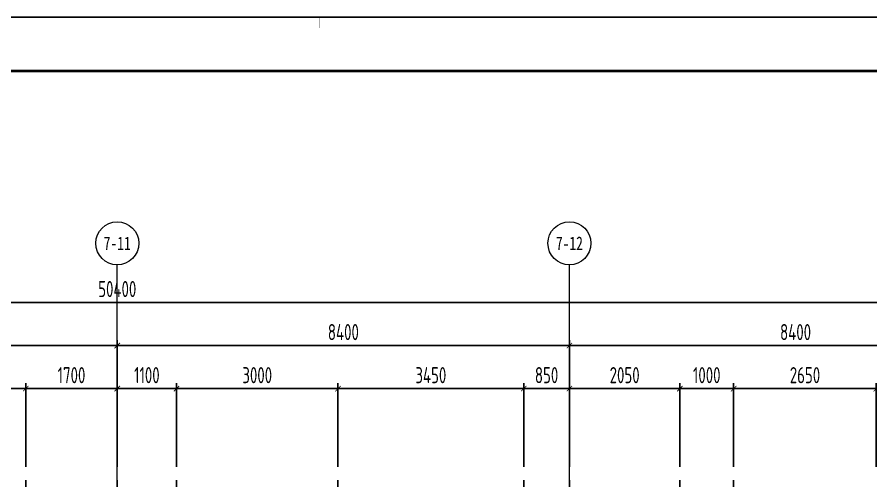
# Model space of a CAD drawing. Header units: millimetres. Extents: x -202076 to 1082610, y -439651 to 179350.
# Drawn here: x 453092 to 468953, y 67704 to 76322 of the extents above; entities that cross this region are included whole.
import ezdxf
from ezdxf.enums import TextEntityAlignment as Align

# ---------------------------------------------------------------- set-up
doc = ezdxf.new("R2010")
doc.units = ezdxf.units.MM
doc.header["$LTSCALE"] = 1000
doc.linetypes.add('DOTE', pattern=[2.42, 2, -0.2, 0.02, -0.2])
for name, color, linetype in [('02-TEXT_轴号', 7, 'Continuous'), ('A_AXIS-轴线', 36, 'DOTE'), ('AXIS_TEXT', 7, 'Continuous')]:
    doc.layers.add(name, color=color, linetype=linetype)
doc.layers.add('DIM', color=3, linetype='Continuous', lineweight=0)
doc.styles.add('_TCH_AXIS', font='STXIHEI.TTF', dxfattribs={"width": 0.75})
doc.styles.add('COMPLEX', font='COMPLEX')
doc.styles.add('TSSD_Dimension', font='tssdeng.shx', dxfattribs={"width": 0.7, "bigfont": 'hztxt.shx'})
doc.dimstyles.new('TSSD_100_100', dxfattribs={"dimtxt": 300, "dimasz": 100, "dimexe": 100, "dimexo": 250, "dimgap": 100, "dimtad": 1, "dimdec": 0, "dimzin": 0, "dimdsep": 46, "dimtxsty": 'TSSD_Dimension', "dimblk": 'ARCHTICK', "dimcen": 0, "dimdle": 100, "dimclrt": 7, "dimadec": 0, "dimazin": 0, "dimtfac": 1, "dimtdec": 0, "dimtix": 1, "dimtmove": 2, "dimatfit": 3, "dimfxl": 1, "dimtolj": 1, "dimtzin": 0, "dimarcsym": 0})

# ---------------------------------------------------------------- blocks, each defined once
blk = doc.blocks.new('_AXISO')
blk.add_circle((0, 0), 0.5)
at = {"layer": 'AXIS_TEXT', "style": 'COMPLEX', "width": 1.041667}
blk.add_attdef('A', text='', height=0.56, dxfattribs=at).set_placement((-0.25, -0.28), (0.25, -0.28), align=Align.FIT)
blk = doc.blocks.new('_ARCHTICK')
at = {"color": 0, "linetype": 'ByBlock', "const_width": 0.15}
blk.add_lwpolyline([(-0.5, -0.5), (0.5, 0.5)], dxfattribs=at)
blk = doc.blocks.new('*D2237')
at = {"layer": 'Defpoints', "color": 0, "transparency": 16777216}
for p in [(454953, 70219), (446553, 67719), (454953, 67719)]:
    blk.add_point(p, dxfattribs=at)
at = {"layer": 'DIM', "color": 0, "lineweight": -2, "transparency": 16777216}
for p, q in [((446553, 67969), (446553, 70319)), ((454953, 67969), (454953, 70319)), ((446453, 70219), (455053, 70219))]:
    blk.add_line(p, q, dxfattribs=at)
at = {"layer": 'DIM', "color": 0, "lineweight": -2, "transparency": 16777216, "xscale": 100, "yscale": 100, "zscale": 100, "rotation": 180}
blk.add_blockref('_ARCHTICK', (446553, 70219), dxfattribs=at)
at = {"layer": 'DIM', "color": 0, "lineweight": -2, "transparency": 16777216, "xscale": 100, "yscale": 100, "zscale": 100}
blk.add_blockref('_ARCHTICK', (454953, 70219), dxfattribs=at)
at = {"layer": 'DIM', "color": 7, "transparency": 16777216, "insert": (450753, 70469), "char_height": 300, "attachment_point": 5, "style": 'TSSD_Dimension'}
blk.add_mtext('\\A1;8400', dxfattribs=at)
blk = doc.blocks.new('*D2238')
at = {"layer": 'Defpoints', "color": 0, "transparency": 16777216}
for p in [(463353, 70219), (454953, 67719), (463353, 67719)]:
    blk.add_point(p, dxfattribs=at)
at = {"layer": 'DIM', "color": 0, "lineweight": -2, "transparency": 16777216}
for p, q in [((454953, 67969), (454953, 70319)), ((463353, 67969), (463353, 70319)), ((454853, 70219), (463453, 70219))]:
    blk.add_line(p, q, dxfattribs=at)
at = {"layer": 'DIM', "color": 0, "lineweight": -2, "transparency": 16777216, "xscale": 100, "yscale": 100, "zscale": 100, "rotation": 180}
blk.add_blockref('_ARCHTICK', (454953, 70219), dxfattribs=at)
at = {"layer": 'DIM', "color": 0, "lineweight": -2, "transparency": 16777216, "xscale": 100, "yscale": 100, "zscale": 100}
blk.add_blockref('_ARCHTICK', (463353, 70219), dxfattribs=at)
at = {"layer": 'DIM', "color": 7, "transparency": 16777216, "insert": (459153, 70469), "char_height": 300, "attachment_point": 5, "style": 'TSSD_Dimension'}
blk.add_mtext('\\A1;8400', dxfattribs=at)
blk = doc.blocks.new('*D2239')
at = {"layer": 'Defpoints', "color": 0, "transparency": 16777216}
for p in [(471753, 70219), (463353, 67719), (471753, 67719)]:
    blk.add_point(p, dxfattribs=at)
at = {"layer": 'DIM', "color": 0, "lineweight": -2, "transparency": 16777216}
for p, q in [((463353, 67969), (463353, 70319)), ((471753, 67969), (471753, 70319)), ((463253, 70219), (471853, 70219))]:
    blk.add_line(p, q, dxfattribs=at)
at = {"layer": 'DIM', "color": 0, "lineweight": -2, "transparency": 16777216, "xscale": 100, "yscale": 100, "zscale": 100, "rotation": 180}
blk.add_blockref('_ARCHTICK', (463353, 70219), dxfattribs=at)
at = {"layer": 'DIM', "color": 0, "lineweight": -2, "transparency": 16777216, "xscale": 100, "yscale": 100, "zscale": 100}
blk.add_blockref('_ARCHTICK', (471753, 70219), dxfattribs=at)
at = {"layer": 'DIM', "color": 7, "transparency": 16777216, "insert": (467553, 70469), "char_height": 300, "attachment_point": 5, "style": 'TSSD_Dimension'}
blk.add_mtext('\\A1;8400', dxfattribs=at)
blk = doc.blocks.new('*D2241')
at = {"layer": 'Defpoints', "color": 0, "transparency": 16777216}
for p in [(429753, 71019), (429753, 67719), (480153, 67719)]:
    blk.add_point(p, dxfattribs=at)
at = {"layer": 'DIM', "color": 0, "lineweight": -2, "transparency": 16777216}
for p, q in [((429753, 67969), (429753, 71119)), ((480153, 67969), (480153, 71119)), ((480253, 71019), (429653, 71019))]:
    blk.add_line(p, q, dxfattribs=at)
at = {"layer": 'DIM', "color": 0, "lineweight": -2, "transparency": 16777216, "xscale": 100, "yscale": 100, "zscale": 100, "rotation": 180}
blk.add_blockref('_ARCHTICK', (429753, 71019), dxfattribs=at)
at = {"layer": 'DIM', "color": 0, "lineweight": -2, "transparency": 16777216, "xscale": 100, "yscale": 100, "zscale": 100}
blk.add_blockref('_ARCHTICK', (480153, 71019), dxfattribs=at)
at = {"layer": 'DIM', "color": 7, "transparency": 16777216, "insert": (454953, 71269), "char_height": 300, "attachment_point": 5, "style": 'TSSD_Dimension'}
blk.add_mtext('\\A1;50400', dxfattribs=at)
blk = doc.blocks.new('*D2257')
at = {"layer": 'Defpoints', "color": 0, "transparency": 16777216}
for p in [(453253, 69419), (449903, 67719), (453253, 67719)]:
    blk.add_point(p, dxfattribs=at)
at = {"layer": 'DIM', "color": 0, "lineweight": -2, "transparency": 16777216}
for p, q in [((449903, 67969), (449903, 69519)), ((453253, 67969), (453253, 69519)), ((449803, 69419), (453353, 69419))]:
    blk.add_line(p, q, dxfattribs=at)
at = {"layer": 'DIM', "color": 0, "lineweight": -2, "transparency": 16777216, "xscale": 100, "yscale": 100, "zscale": 100, "rotation": 180}
blk.add_blockref('_ARCHTICK', (449903, 69419), dxfattribs=at)
at = {"layer": 'DIM', "color": 0, "lineweight": -2, "transparency": 16777216, "xscale": 100, "yscale": 100, "zscale": 100}
blk.add_blockref('_ARCHTICK', (453253, 69419), dxfattribs=at)
at = {"layer": 'DIM', "color": 7, "transparency": 16777216, "insert": (451578, 69669), "char_height": 300, "attachment_point": 5, "style": 'TSSD_Dimension'}
blk.add_mtext('\\A1;3350', dxfattribs=at)
blk = doc.blocks.new('*D2258')
at = {"layer": 'Defpoints', "color": 0, "transparency": 16777216}
for p in [(454953, 69419), (453253, 67719), (454953, 67719)]:
    blk.add_point(p, dxfattribs=at)
at = {"layer": 'DIM', "color": 0, "lineweight": -2, "transparency": 16777216}
for p, q in [((453253, 67969), (453253, 69519)), ((454953, 67969), (454953, 69519)), ((453153, 69419), (455053, 69419))]:
    blk.add_line(p, q, dxfattribs=at)
at = {"layer": 'DIM', "color": 0, "lineweight": -2, "transparency": 16777216, "xscale": 100, "yscale": 100, "zscale": 100, "rotation": 180}
blk.add_blockref('_ARCHTICK', (453253, 69419), dxfattribs=at)
at = {"layer": 'DIM', "color": 0, "lineweight": -2, "transparency": 16777216, "xscale": 100, "yscale": 100, "zscale": 100}
blk.add_blockref('_ARCHTICK', (454953, 69419), dxfattribs=at)
at = {"layer": 'DIM', "color": 7, "transparency": 16777216, "insert": (454103, 69669), "char_height": 300, "attachment_point": 5, "style": 'TSSD_Dimension'}
blk.add_mtext('\\A1;1700', dxfattribs=at)
blk = doc.blocks.new('*D2259')
at = {"layer": 'Defpoints', "color": 0, "transparency": 16777216}
for p in [(456053, 69419), (454953, 67719), (456053, 67719)]:
    blk.add_point(p, dxfattribs=at)
at = {"layer": 'DIM', "color": 0, "lineweight": -2, "transparency": 16777216}
for p, q in [((454953, 67969), (454953, 69519)), ((456053, 67969), (456053, 69519)), ((454853, 69419), (456153, 69419))]:
    blk.add_line(p, q, dxfattribs=at)
at = {"layer": 'DIM', "color": 0, "lineweight": -2, "transparency": 16777216, "xscale": 100, "yscale": 100, "zscale": 100, "rotation": 180}
blk.add_blockref('_ARCHTICK', (454953, 69419), dxfattribs=at)
at = {"layer": 'DIM', "color": 0, "lineweight": -2, "transparency": 16777216, "xscale": 100, "yscale": 100, "zscale": 100}
blk.add_blockref('_ARCHTICK', (456053, 69419), dxfattribs=at)
at = {"layer": 'DIM', "color": 7, "transparency": 16777216, "insert": (455503, 69669), "char_height": 300, "attachment_point": 5, "style": 'TSSD_Dimension'}
blk.add_mtext('\\A1;1100', dxfattribs=at)
blk = doc.blocks.new('*D2260')
at = {"layer": 'Defpoints', "color": 0, "transparency": 16777216}
for p in [(463353, 69419), (462503, 67719), (463353, 67719)]:
    blk.add_point(p, dxfattribs=at)
at = {"layer": 'DIM', "color": 0, "lineweight": -2, "transparency": 16777216}
for p, q in [((462503, 67969), (462503, 69519)), ((463353, 67969), (463353, 69519)), ((462403, 69419), (463453, 69419))]:
    blk.add_line(p, q, dxfattribs=at)
at = {"layer": 'DIM', "color": 0, "lineweight": -2, "transparency": 16777216, "xscale": 100, "yscale": 100, "zscale": 100, "rotation": 180}
blk.add_blockref('_ARCHTICK', (462503, 69419), dxfattribs=at)
at = {"layer": 'DIM', "color": 0, "lineweight": -2, "transparency": 16777216, "xscale": 100, "yscale": 100, "zscale": 100}
blk.add_blockref('_ARCHTICK', (463353, 69419), dxfattribs=at)
at = {"layer": 'DIM', "color": 7, "transparency": 16777216, "insert": (462928, 69669), "char_height": 300, "attachment_point": 5, "style": 'TSSD_Dimension'}
blk.add_mtext('\\A1;850', dxfattribs=at)
blk = doc.blocks.new('*D2261')
at = {"layer": 'Defpoints', "color": 0, "transparency": 16777216}
for p in [(466403, 69419), (465403, 67719), (466403, 67719)]:
    blk.add_point(p, dxfattribs=at)
at = {"layer": 'DIM', "color": 0, "lineweight": -2, "transparency": 16777216}
for p, q in [((465403, 67969), (465403, 69519)), ((466403, 67969), (466403, 69519)), ((465303, 69419), (466503, 69419))]:
    blk.add_line(p, q, dxfattribs=at)
at = {"layer": 'DIM', "color": 0, "lineweight": -2, "transparency": 16777216, "xscale": 100, "yscale": 100, "zscale": 100, "rotation": 180}
blk.add_blockref('_ARCHTICK', (465403, 69419), dxfattribs=at)
at = {"layer": 'DIM', "color": 0, "lineweight": -2, "transparency": 16777216, "xscale": 100, "yscale": 100, "zscale": 100}
blk.add_blockref('_ARCHTICK', (466403, 69419), dxfattribs=at)
at = {"layer": 'DIM', "color": 7, "transparency": 16777216, "insert": (465903, 69669), "char_height": 300, "attachment_point": 5, "style": 'TSSD_Dimension'}
blk.add_mtext('\\A1;1000', dxfattribs=at)
blk = doc.blocks.new('*D2262')
at = {"layer": 'Defpoints', "color": 0, "transparency": 16777216}
for p in [(469053, 69419), (466403, 67719), (469053, 67719)]:
    blk.add_point(p, dxfattribs=at)
at = {"layer": 'DIM', "color": 0, "lineweight": -2, "transparency": 16777216}
for p, q in [((466403, 67969), (466403, 69519)), ((469053, 67969), (469053, 69519)), ((466303, 69419), (469153, 69419))]:
    blk.add_line(p, q, dxfattribs=at)
at = {"layer": 'DIM', "color": 0, "lineweight": -2, "transparency": 16777216, "xscale": 100, "yscale": 100, "zscale": 100, "rotation": 180}
blk.add_blockref('_ARCHTICK', (466403, 69419), dxfattribs=at)
at = {"layer": 'DIM', "color": 0, "lineweight": -2, "transparency": 16777216, "xscale": 100, "yscale": 100, "zscale": 100}
blk.add_blockref('_ARCHTICK', (469053, 69419), dxfattribs=at)
at = {"layer": 'DIM', "color": 7, "transparency": 16777216, "insert": (467728, 69669), "char_height": 300, "attachment_point": 5, "style": 'TSSD_Dimension'}
blk.add_mtext('\\A1;2650', dxfattribs=at)
blk = doc.blocks.new('*D2269')
at = {"layer": 'Defpoints', "color": 0, "transparency": 16777216}
for p in [(459053, 69419), (456053, 67719), (459053, 67719)]:
    blk.add_point(p, dxfattribs=at)
at = {"layer": 'DIM', "color": 0, "lineweight": -2, "transparency": 16777216}
for p, q in [((456053, 67969), (456053, 69519)), ((459053, 67969), (459053, 69519)), ((455953, 69419), (459153, 69419))]:
    blk.add_line(p, q, dxfattribs=at)
at = {"layer": 'DIM', "color": 0, "lineweight": -2, "transparency": 16777216, "xscale": 100, "yscale": 100, "zscale": 100, "rotation": 180}
blk.add_blockref('_ARCHTICK', (456053, 69419), dxfattribs=at)
at = {"layer": 'DIM', "color": 0, "lineweight": -2, "transparency": 16777216, "xscale": 100, "yscale": 100, "zscale": 100}
blk.add_blockref('_ARCHTICK', (459053, 69419), dxfattribs=at)
at = {"layer": 'DIM', "color": 7, "transparency": 16777216, "insert": (457553, 69669), "char_height": 300, "attachment_point": 5, "style": 'TSSD_Dimension'}
blk.add_mtext('\\A1;3000', dxfattribs=at)
blk = doc.blocks.new('*D2270')
at = {"layer": 'Defpoints', "color": 0, "transparency": 16777216}
for p in [(462503, 69419), (459053, 67719), (462503, 67719)]:
    blk.add_point(p, dxfattribs=at)
at = {"layer": 'DIM', "color": 0, "lineweight": -2, "transparency": 16777216}
for p, q in [((459053, 67969), (459053, 69519)), ((462503, 67969), (462503, 69519)), ((458953, 69419), (462603, 69419))]:
    blk.add_line(p, q, dxfattribs=at)
at = {"layer": 'DIM', "color": 0, "lineweight": -2, "transparency": 16777216, "xscale": 100, "yscale": 100, "zscale": 100, "rotation": 180}
blk.add_blockref('_ARCHTICK', (459053, 69419), dxfattribs=at)
at = {"layer": 'DIM', "color": 0, "lineweight": -2, "transparency": 16777216, "xscale": 100, "yscale": 100, "zscale": 100}
blk.add_blockref('_ARCHTICK', (462503, 69419), dxfattribs=at)
at = {"layer": 'DIM', "color": 7, "transparency": 16777216, "insert": (460778, 69669), "char_height": 300, "attachment_point": 5, "style": 'TSSD_Dimension'}
blk.add_mtext('\\A1;3450', dxfattribs=at)
blk = doc.blocks.new('*D2271')
at = {"layer": 'Defpoints', "color": 0, "transparency": 16777216}
for p in [(465403, 69419), (463353, 67719), (465403, 67719)]:
    blk.add_point(p, dxfattribs=at)
at = {"layer": 'DIM', "color": 0, "lineweight": -2, "transparency": 16777216}
for p, q in [((463353, 67969), (463353, 69519)), ((465403, 67969), (465403, 69519)), ((463253, 69419), (465503, 69419))]:
    blk.add_line(p, q, dxfattribs=at)
at = {"layer": 'DIM', "color": 0, "lineweight": -2, "transparency": 16777216, "xscale": 100, "yscale": 100, "zscale": 100, "rotation": 180}
blk.add_blockref('_ARCHTICK', (463353, 69419), dxfattribs=at)
at = {"layer": 'DIM', "color": 0, "lineweight": -2, "transparency": 16777216, "xscale": 100, "yscale": 100, "zscale": 100}
blk.add_blockref('_ARCHTICK', (465403, 69419), dxfattribs=at)
at = {"layer": 'DIM', "color": 7, "transparency": 16777216, "insert": (464378, 69669), "char_height": 300, "attachment_point": 5, "style": 'TSSD_Dimension'}
blk.add_mtext('\\A1;2050', dxfattribs=at)
blk = doc.blocks.new('图框-A1')
for points, const_width in [([(0, 0), (841, 0), (841, 594), (0, 594)], 0.05), ([(766, 584), (25, 584), (25, 10), (766, 10)], 0.5)]:
    blk.add_lwpolyline(points, close=True, dxfattribs=dict(const_width=const_width))
at = {"const_width": 0.05}
blk.add_lwpolyline([(420.5, 594), (420.5, 592)], dxfattribs=at)

msp = doc.modelspace()

# ---------------------------------------------------------------- linework, layer by layer
msp.add_lwpolyline([(500752.8, 16919), (500752.8, 76319), (416652.8, 76319), (416652.8, 16919)], close=True)
at = {"layer": 'A_AXIS-轴线'}
for p, q in [((453252.8, 57119), (453252.8, 67719)), ((454952.8, 42519), (454952.8, 67719)), ((456052.8, 57119), (456052.8, 67719)), ((459052.8, 55119), (459052.8, 67719)), ((462502.8, 57119), (462502.8, 67719)), ((463352.8, 42519), (463352.8, 67719)), ((465402.8, 59369), (465402.8, 67719)), ((466402.8, 42519), (466402.8, 67719))]:
    msp.add_line(p, q, dxfattribs=at)
at = {"layer": 'DIM'}
for p, q in [((454952.8, 67719), (454952.8, 71719)), ((463352.8, 67719), (463352.8, 71719))]:
    msp.add_line(p, q, dxfattribs=at)

# ---------------------------------------------------------------- block references
at = {"xscale": 100, "yscale": 100, "zscale": 100}
msp.add_blockref('图框-A1', (416652.8, 16919), dxfattribs=at)
at = {"layer": 'DIM'}
ref = msp.add_blockref('_AXISO', (454952.8, 72119), dxfattribs=dict(at, xscale=800, yscale=800, zscale=800))
ref.add_attrib('A', '7-11', dxfattribs={"layer": '02-TEXT_轴号', "height": 247.28, "style": '_TCH_AXIS', "width": 0.761209}).set_placement((454701.5, 71995.4), (455204, 71995.4), align=Align.FIT)
ref = msp.add_blockref('_AXISO', (463352.8, 72119), dxfattribs=dict(at, xscale=800, yscale=800, zscale=800))
ref.add_attrib('A', '7-12', dxfattribs={"layer": '02-TEXT_轴号', "height": 252.11, "style": '_TCH_AXIS', "width": 0.743037}).set_placement((463102.8, 71992.9), (463602.8, 71992.9), align=Align.FIT)

# ---------------------------------------------------------------- dimensions: what is measured, and where the dimension line sits
for base, p1, p2, picture, middle in [((429752.8, 71019), (480152.8, 67719), (429752.8, 67719), '*D2241', (454952.8, 71269)), ((454952.8, 70219), (446552.8, 67719), (454952.8, 67719), '*D2237', (450752.8, 70469)), ((463352.8, 70219), (454952.8, 67719), (463352.8, 67719), '*D2238', (459152.8, 70469)), ((471752.8, 70219), (463352.8, 67719), (471752.8, 67719), '*D2239', (467552.8, 70469)), ((453252.8, 69419), (449902.8, 67719), (453252.8, 67719), '*D2257', (451577.8, 69669)), ((454952.8, 69419), (453252.8, 67719), (454952.8, 67719), '*D2258', (454102.8, 69669)), ((456052.8, 69419), (454952.8, 67719), (456052.8, 67719), '*D2259', (455502.8, 69669)), ((459052.8, 69419), (456052.8, 67719), (459052.8, 67719), '*D2269', (457552.8, 69669)), ((462502.8, 69419), (459052.8, 67719), (462502.8, 67719), '*D2270', (460777.8, 69669)), ((463352.8, 69419), (462502.8, 67719), (463352.8, 67719), '*D2260', (462927.8, 69669)), ((465402.8, 69419), (463352.8, 67719), (465402.8, 67719), '*D2271', (464377.8, 69669)), ((466402.8, 69419), (465402.8, 67719), (466402.8, 67719), '*D2261', (465902.8, 69669)), ((469052.8, 69419), (466402.8, 67719), (469052.8, 67719), '*D2262', (467727.8, 69669))]:
    dim = msp.add_linear_dim(base=base, p1=p1, p2=p2, dimstyle='TSSD_100_100', dxfattribs=at)
    dim.commit()
    dim.dimension.update_dxf_attribs({"geometry": picture, "text_midpoint": middle})

doc.saveas('drawing.dxf')
